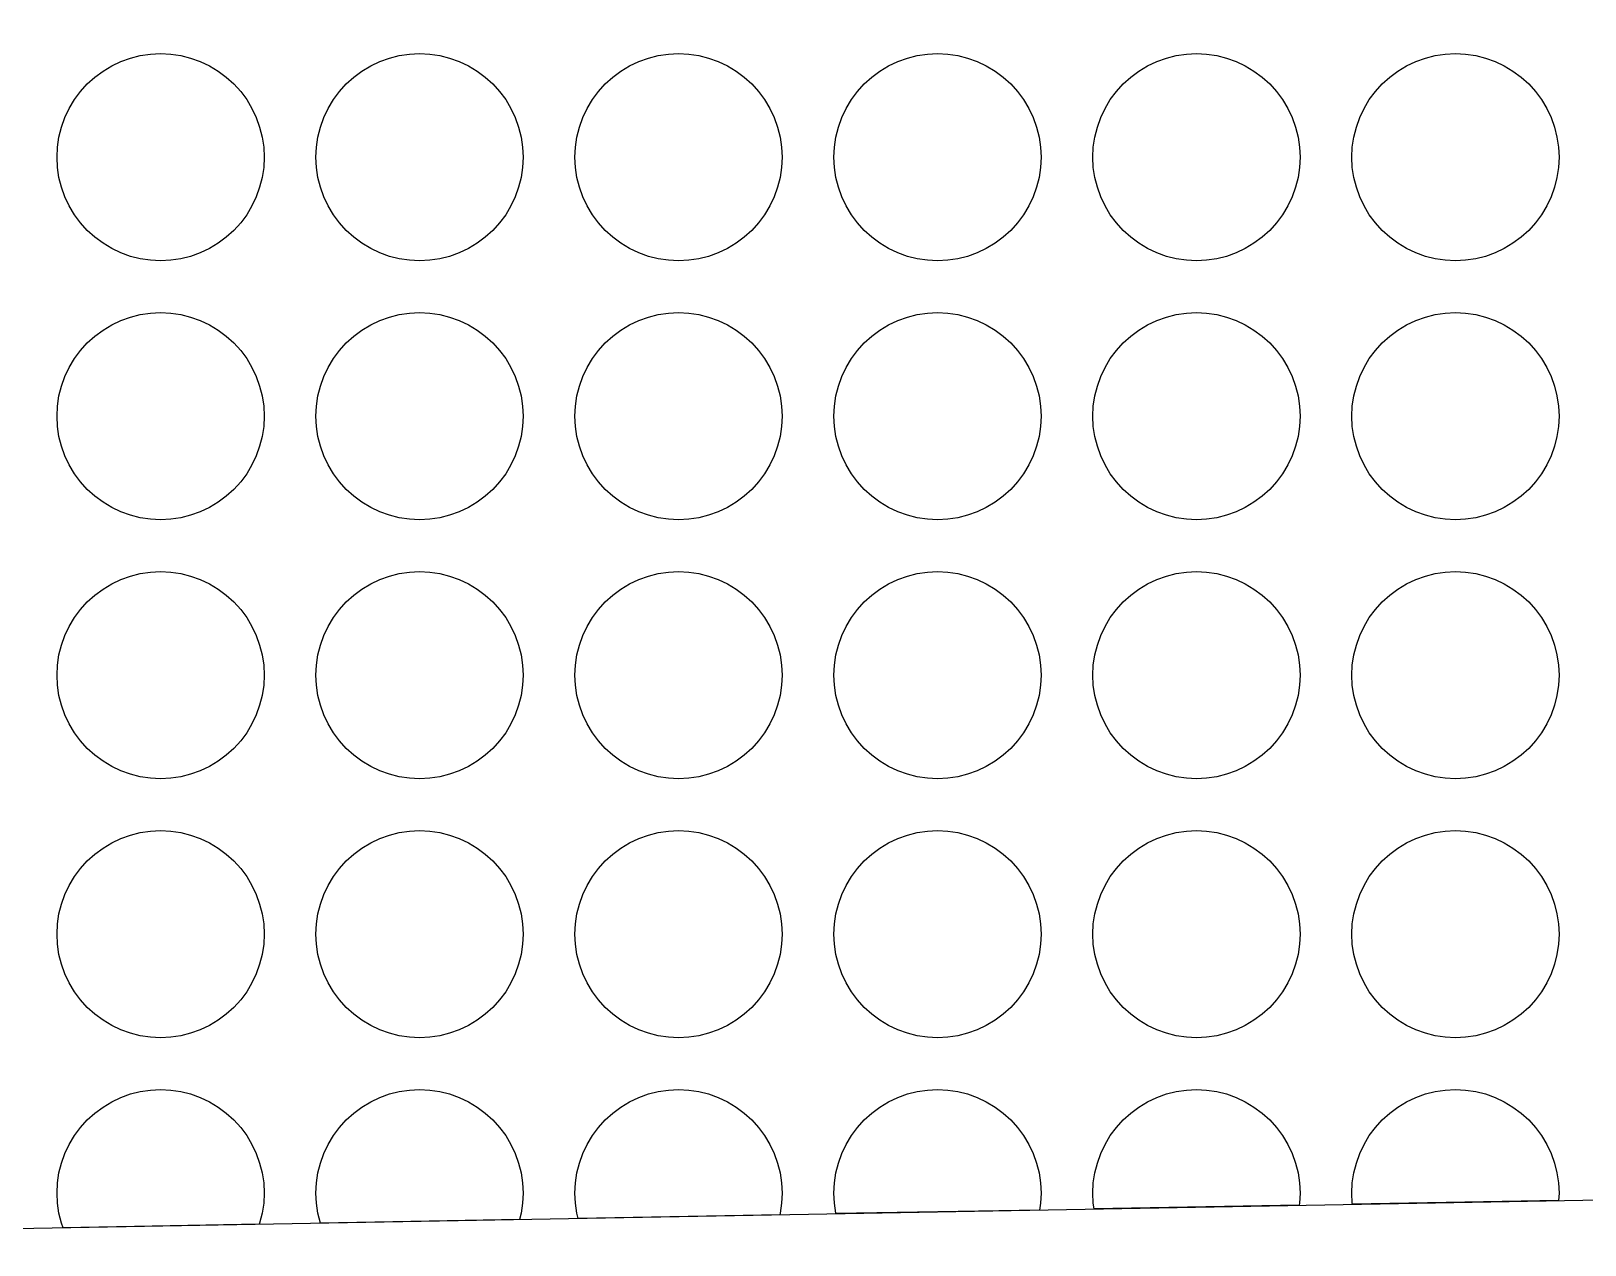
# Model space of a CAD drawing. Header units: millimetres. Extents: x 13 to 136, y -291 to -203.
# Drawn here: x 27.72 to 42.72, y -290.59 to -278.87 of the extents above; entities that cross this region are included whole.
import ezdxf

# ---------------------------------------------------------------- set-up
doc = ezdxf.new("R2010")
doc.units = ezdxf.units.MM
doc.layers.add('background', color=7, linetype='Continuous')
doc.layers.add('outline_2', color=3, linetype='Continuous')

msp = doc.modelspace()

# ---------------------------------------------------------------- linework, layer by layer
at = {"layer": 'background'}
for points in [[(29.966, -280.091), (29.961, -280.189), (29.946, -280.286), (29.922, -280.381), (29.889, -280.474), (29.847, -280.562), (29.797, -280.647), (29.739, -280.725), (29.673, -280.798), (29.6, -280.864), (29.521, -280.922), (29.437, -280.973), (29.348, -281.015), (29.256, -281.048), (29.161, -281.072), (29.064, -281.086), (28.966, -281.091), (28.868, -281.086), (28.77, -281.072), (28.675, -281.048), (28.583, -281.015), (28.494, -280.973), (28.41, -280.922), (28.331, -280.864), (28.258, -280.798), (28.193, -280.725), (28.134, -280.647), (28.084, -280.562), (28.042, -280.474), (28.009, -280.381), (27.985, -280.286), (27.97, -280.189), (27.966, -280.091), (27.97, -279.993), (27.985, -279.896), (28.009, -279.801), (28.042, -279.708), (28.084, -279.62), (28.134, -279.535), (28.193, -279.457), (28.258, -279.384), (28.331, -279.318), (28.41, -279.26), (28.494, -279.209), (28.583, -279.167), (28.675, -279.134), (28.77, -279.11), (28.868, -279.096), (28.966, -279.091), (29.064, -279.096), (29.161, -279.11), (29.256, -279.134), (29.348, -279.167), (29.437, -279.209), (29.521, -279.26), (29.6, -279.318), (29.673, -279.384), (29.739, -279.457), (29.797, -279.535), (29.847, -279.62), (29.889, -279.708), (29.922, -279.801), (29.946, -279.896), (29.961, -279.993)], [(32.466, -280.091), (32.461, -280.189), (32.446, -280.286), (32.422, -280.381), (32.389, -280.474), (32.347, -280.562), (32.297, -280.647), (32.239, -280.725), (32.173, -280.798), (32.1, -280.864), (32.021, -280.922), (31.937, -280.973), (31.848, -281.015), (31.756, -281.048), (31.661, -281.072), (31.564, -281.086), (31.466, -281.091), (31.368, -281.086), (31.27, -281.072), (31.175, -281.048), (31.083, -281.015), (30.994, -280.973), (30.91, -280.922), (30.831, -280.864), (30.758, -280.798), (30.693, -280.725), (30.634, -280.647), (30.584, -280.562), (30.542, -280.474), (30.509, -280.381), (30.485, -280.286), (30.47, -280.189), (30.466, -280.091), (30.47, -279.993), (30.485, -279.896), (30.509, -279.801), (30.542, -279.708), (30.584, -279.62), (30.634, -279.535), (30.693, -279.457), (30.758, -279.384), (30.831, -279.318), (30.91, -279.26), (30.994, -279.209), (31.083, -279.167), (31.175, -279.134), (31.27, -279.11), (31.368, -279.096), (31.466, -279.091), (31.564, -279.096), (31.661, -279.11), (31.756, -279.134), (31.848, -279.167), (31.937, -279.209), (32.021, -279.26), (32.1, -279.318), (32.173, -279.384), (32.239, -279.457), (32.297, -279.535), (32.347, -279.62), (32.389, -279.708), (32.422, -279.801), (32.446, -279.896), (32.461, -279.993)], [(34.966, -280.091), (34.961, -280.189), (34.946, -280.286), (34.922, -280.381), (34.889, -280.474), (34.847, -280.562), (34.797, -280.647), (34.739, -280.725), (34.673, -280.798), (34.6, -280.864), (34.521, -280.922), (34.437, -280.973), (34.348, -281.015), (34.256, -281.048), (34.161, -281.072), (34.064, -281.086), (33.966, -281.091), (33.868, -281.086), (33.77, -281.072), (33.675, -281.048), (33.583, -281.015), (33.494, -280.973), (33.41, -280.922), (33.331, -280.864), (33.258, -280.798), (33.193, -280.725), (33.134, -280.647), (33.084, -280.562), (33.042, -280.474), (33.009, -280.381), (32.985, -280.286), (32.97, -280.189), (32.966, -280.091), (32.97, -279.993), (32.985, -279.896), (33.009, -279.801), (33.042, -279.708), (33.084, -279.62), (33.134, -279.535), (33.193, -279.457), (33.258, -279.384), (33.331, -279.318), (33.41, -279.26), (33.494, -279.209), (33.583, -279.167), (33.675, -279.134), (33.77, -279.11), (33.868, -279.096), (33.966, -279.091), (34.064, -279.096), (34.161, -279.11), (34.256, -279.134), (34.348, -279.167), (34.437, -279.209), (34.521, -279.26), (34.6, -279.318), (34.673, -279.384), (34.739, -279.457), (34.797, -279.535), (34.847, -279.62), (34.889, -279.708), (34.922, -279.801), (34.946, -279.896), (34.961, -279.993)], [(37.466, -280.091), (37.461, -280.189), (37.446, -280.286), (37.422, -280.381), (37.389, -280.474), (37.347, -280.562), (37.297, -280.647), (37.239, -280.725), (37.173, -280.798), (37.1, -280.864), (37.021, -280.922), (36.937, -280.973), (36.848, -281.015), (36.756, -281.048), (36.661, -281.072), (36.564, -281.086), (36.466, -281.091), (36.368, -281.086), (36.27, -281.072), (36.175, -281.048), (36.083, -281.015), (35.994, -280.973), (35.91, -280.922), (35.831, -280.864), (35.758, -280.798), (35.693, -280.725), (35.634, -280.647), (35.584, -280.562), (35.542, -280.474), (35.509, -280.381), (35.485, -280.286), (35.47, -280.189), (35.466, -280.091), (35.47, -279.993), (35.485, -279.896), (35.509, -279.801), (35.542, -279.708), (35.584, -279.62), (35.634, -279.535), (35.693, -279.457), (35.758, -279.384), (35.831, -279.318), (35.91, -279.26), (35.994, -279.209), (36.083, -279.167), (36.175, -279.134), (36.27, -279.11), (36.368, -279.096), (36.466, -279.091), (36.564, -279.096), (36.661, -279.11), (36.756, -279.134), (36.848, -279.167), (36.937, -279.209), (37.021, -279.26), (37.1, -279.318), (37.173, -279.384), (37.239, -279.457), (37.297, -279.535), (37.347, -279.62), (37.389, -279.708), (37.422, -279.801), (37.446, -279.896), (37.461, -279.993)], [(39.966, -280.091), (39.961, -280.189), (39.946, -280.286), (39.922, -280.381), (39.889, -280.474), (39.847, -280.562), (39.797, -280.647), (39.739, -280.725), (39.673, -280.798), (39.6, -280.864), (39.521, -280.922), (39.437, -280.973), (39.348, -281.015), (39.256, -281.048), (39.161, -281.072), (39.064, -281.086), (38.966, -281.091), (38.868, -281.086), (38.77, -281.072), (38.675, -281.048), (38.583, -281.015), (38.494, -280.973), (38.41, -280.922), (38.331, -280.864), (38.258, -280.798), (38.193, -280.725), (38.134, -280.647), (38.084, -280.562), (38.042, -280.474), (38.009, -280.381), (37.985, -280.286), (37.97, -280.189), (37.966, -280.091), (37.97, -279.993), (37.985, -279.896), (38.009, -279.801), (38.042, -279.708), (38.084, -279.62), (38.134, -279.535), (38.193, -279.457), (38.258, -279.384), (38.331, -279.318), (38.41, -279.26), (38.494, -279.209), (38.583, -279.167), (38.675, -279.134), (38.77, -279.11), (38.868, -279.096), (38.966, -279.091), (39.064, -279.096), (39.161, -279.11), (39.256, -279.134), (39.348, -279.167), (39.437, -279.209), (39.521, -279.26), (39.6, -279.318), (39.673, -279.384), (39.739, -279.457), (39.797, -279.535), (39.847, -279.62), (39.889, -279.708), (39.922, -279.801), (39.946, -279.896), (39.961, -279.993)], [(42.466, -280.091), (42.461, -280.189), (42.446, -280.286), (42.422, -280.381), (42.389, -280.474), (42.347, -280.562), (42.297, -280.647), (42.239, -280.725), (42.173, -280.798), (42.1, -280.864), (42.021, -280.922), (41.937, -280.973), (41.848, -281.015), (41.756, -281.048), (41.661, -281.072), (41.564, -281.086), (41.466, -281.091), (41.368, -281.086), (41.27, -281.072), (41.175, -281.048), (41.083, -281.015), (40.994, -280.973), (40.91, -280.922), (40.831, -280.864), (40.758, -280.798), (40.693, -280.725), (40.634, -280.647), (40.584, -280.562), (40.542, -280.474), (40.509, -280.381), (40.485, -280.286), (40.47, -280.189), (40.466, -280.091), (40.47, -279.993), (40.485, -279.896), (40.509, -279.801), (40.542, -279.708), (40.584, -279.62), (40.634, -279.535), (40.693, -279.457), (40.758, -279.384), (40.831, -279.318), (40.91, -279.26), (40.994, -279.209), (41.083, -279.167), (41.175, -279.134), (41.27, -279.11), (41.368, -279.096), (41.466, -279.091), (41.564, -279.096), (41.661, -279.11), (41.756, -279.134), (41.848, -279.167), (41.937, -279.209), (42.021, -279.26), (42.1, -279.318), (42.173, -279.384), (42.239, -279.457), (42.297, -279.535), (42.347, -279.62), (42.389, -279.708), (42.422, -279.801), (42.446, -279.896), (42.461, -279.993)], [(29.966, -282.591), (29.961, -282.689), (29.946, -282.786), (29.922, -282.881), (29.889, -282.974), (29.847, -283.062), (29.797, -283.147), (29.739, -283.225), (29.673, -283.298), (29.6, -283.364), (29.521, -283.422), (29.437, -283.473), (29.348, -283.515), (29.256, -283.548), (29.161, -283.572), (29.064, -283.586), (28.966, -283.591), (28.868, -283.586), (28.77, -283.572), (28.675, -283.548), (28.583, -283.515), (28.494, -283.473), (28.41, -283.422), (28.331, -283.364), (28.258, -283.298), (28.193, -283.225), (28.134, -283.147), (28.084, -283.062), (28.042, -282.974), (28.009, -282.881), (27.985, -282.786), (27.97, -282.689), (27.966, -282.591), (27.97, -282.493), (27.985, -282.396), (28.009, -282.301), (28.042, -282.208), (28.084, -282.12), (28.134, -282.035), (28.193, -281.957), (28.258, -281.884), (28.331, -281.818), (28.41, -281.76), (28.494, -281.709), (28.583, -281.667), (28.675, -281.634), (28.77, -281.61), (28.868, -281.596), (28.966, -281.591), (29.064, -281.596), (29.161, -281.61), (29.256, -281.634), (29.348, -281.667), (29.437, -281.709), (29.521, -281.76), (29.6, -281.818), (29.673, -281.884), (29.739, -281.957), (29.797, -282.035), (29.847, -282.12), (29.889, -282.208), (29.922, -282.301), (29.946, -282.396), (29.961, -282.493)], [(32.466, -282.591), (32.461, -282.689), (32.446, -282.786), (32.422, -282.881), (32.389, -282.974), (32.347, -283.062), (32.297, -283.147), (32.239, -283.225), (32.173, -283.298), (32.1, -283.364), (32.021, -283.422), (31.937, -283.473), (31.848, -283.515), (31.756, -283.548), (31.661, -283.572), (31.564, -283.586), (31.466, -283.591), (31.368, -283.586), (31.27, -283.572), (31.175, -283.548), (31.083, -283.515), (30.994, -283.473), (30.91, -283.422), (30.831, -283.364), (30.758, -283.298), (30.693, -283.225), (30.634, -283.147), (30.584, -283.062), (30.542, -282.974), (30.509, -282.881), (30.485, -282.786), (30.47, -282.689), (30.466, -282.591), (30.47, -282.493), (30.485, -282.396), (30.509, -282.301), (30.542, -282.208), (30.584, -282.12), (30.634, -282.035), (30.693, -281.957), (30.758, -281.884), (30.831, -281.818), (30.91, -281.76), (30.994, -281.709), (31.083, -281.667), (31.175, -281.634), (31.27, -281.61), (31.368, -281.596), (31.466, -281.591), (31.564, -281.596), (31.661, -281.61), (31.756, -281.634), (31.848, -281.667), (31.937, -281.709), (32.021, -281.76), (32.1, -281.818), (32.173, -281.884), (32.239, -281.957), (32.297, -282.035), (32.347, -282.12), (32.389, -282.208), (32.422, -282.301), (32.446, -282.396), (32.461, -282.493)], [(34.966, -282.591), (34.961, -282.689), (34.946, -282.786), (34.922, -282.881), (34.889, -282.974), (34.847, -283.062), (34.797, -283.147), (34.739, -283.225), (34.673, -283.298), (34.6, -283.364), (34.521, -283.422), (34.437, -283.473), (34.348, -283.515), (34.256, -283.548), (34.161, -283.572), (34.064, -283.586), (33.966, -283.591), (33.868, -283.586), (33.77, -283.572), (33.675, -283.548), (33.583, -283.515), (33.494, -283.473), (33.41, -283.422), (33.331, -283.364), (33.258, -283.298), (33.193, -283.225), (33.134, -283.147), (33.084, -283.062), (33.042, -282.974), (33.009, -282.881), (32.985, -282.786), (32.97, -282.689), (32.966, -282.591), (32.97, -282.493), (32.985, -282.396), (33.009, -282.301), (33.042, -282.208), (33.084, -282.12), (33.134, -282.035), (33.193, -281.957), (33.258, -281.884), (33.331, -281.818), (33.41, -281.76), (33.494, -281.709), (33.583, -281.667), (33.675, -281.634), (33.77, -281.61), (33.868, -281.596), (33.966, -281.591), (34.064, -281.596), (34.161, -281.61), (34.256, -281.634), (34.348, -281.667), (34.437, -281.709), (34.521, -281.76), (34.6, -281.818), (34.673, -281.884), (34.739, -281.957), (34.797, -282.035), (34.847, -282.12), (34.889, -282.208), (34.922, -282.301), (34.946, -282.396), (34.961, -282.493)], [(37.466, -282.591), (37.461, -282.689), (37.446, -282.786), (37.422, -282.881), (37.389, -282.974), (37.347, -283.062), (37.297, -283.147), (37.239, -283.225), (37.173, -283.298), (37.1, -283.364), (37.021, -283.422), (36.937, -283.473), (36.848, -283.515), (36.756, -283.548), (36.661, -283.572), (36.564, -283.586), (36.466, -283.591), (36.368, -283.586), (36.27, -283.572), (36.175, -283.548), (36.083, -283.515), (35.994, -283.473), (35.91, -283.422), (35.831, -283.364), (35.758, -283.298), (35.693, -283.225), (35.634, -283.147), (35.584, -283.062), (35.542, -282.974), (35.509, -282.881), (35.485, -282.786), (35.47, -282.689), (35.466, -282.591), (35.47, -282.493), (35.485, -282.396), (35.509, -282.301), (35.542, -282.208), (35.584, -282.12), (35.634, -282.035), (35.693, -281.957), (35.758, -281.884), (35.831, -281.818), (35.91, -281.76), (35.994, -281.709), (36.083, -281.667), (36.175, -281.634), (36.27, -281.61), (36.368, -281.596), (36.466, -281.591), (36.564, -281.596), (36.661, -281.61), (36.756, -281.634), (36.848, -281.667), (36.937, -281.709), (37.021, -281.76), (37.1, -281.818), (37.173, -281.884), (37.239, -281.957), (37.297, -282.035), (37.347, -282.12), (37.389, -282.208), (37.422, -282.301), (37.446, -282.396), (37.461, -282.493)], [(39.966, -282.591), (39.961, -282.689), (39.946, -282.786), (39.922, -282.881), (39.889, -282.974), (39.847, -283.062), (39.797, -283.147), (39.739, -283.225), (39.673, -283.298), (39.6, -283.364), (39.521, -283.422), (39.437, -283.473), (39.348, -283.515), (39.256, -283.548), (39.161, -283.572), (39.064, -283.586), (38.966, -283.591), (38.868, -283.586), (38.77, -283.572), (38.675, -283.548), (38.583, -283.515), (38.494, -283.473), (38.41, -283.422), (38.331, -283.364), (38.258, -283.298), (38.193, -283.225), (38.134, -283.147), (38.084, -283.062), (38.042, -282.974), (38.009, -282.881), (37.985, -282.786), (37.97, -282.689), (37.966, -282.591), (37.97, -282.493), (37.985, -282.396), (38.009, -282.301), (38.042, -282.208), (38.084, -282.12), (38.134, -282.035), (38.193, -281.957), (38.258, -281.884), (38.331, -281.818), (38.41, -281.76), (38.494, -281.709), (38.583, -281.667), (38.675, -281.634), (38.77, -281.61), (38.868, -281.596), (38.966, -281.591), (39.064, -281.596), (39.161, -281.61), (39.256, -281.634), (39.348, -281.667), (39.437, -281.709), (39.521, -281.76), (39.6, -281.818), (39.673, -281.884), (39.739, -281.957), (39.797, -282.035), (39.847, -282.12), (39.889, -282.208), (39.922, -282.301), (39.946, -282.396), (39.961, -282.493)], [(42.466, -282.591), (42.461, -282.689), (42.446, -282.786), (42.422, -282.881), (42.389, -282.974), (42.347, -283.062), (42.297, -283.147), (42.239, -283.225), (42.173, -283.298), (42.1, -283.364), (42.021, -283.422), (41.937, -283.473), (41.848, -283.515), (41.756, -283.548), (41.661, -283.572), (41.564, -283.586), (41.466, -283.591), (41.368, -283.586), (41.27, -283.572), (41.175, -283.548), (41.083, -283.515), (40.994, -283.473), (40.91, -283.422), (40.831, -283.364), (40.758, -283.298), (40.693, -283.225), (40.634, -283.147), (40.584, -283.062), (40.542, -282.974), (40.509, -282.881), (40.485, -282.786), (40.47, -282.689), (40.466, -282.591), (40.47, -282.493), (40.485, -282.396), (40.509, -282.301), (40.542, -282.208), (40.584, -282.12), (40.634, -282.035), (40.693, -281.957), (40.758, -281.884), (40.831, -281.818), (40.91, -281.76), (40.994, -281.709), (41.083, -281.667), (41.175, -281.634), (41.27, -281.61), (41.368, -281.596), (41.466, -281.591), (41.564, -281.596), (41.661, -281.61), (41.756, -281.634), (41.848, -281.667), (41.937, -281.709), (42.021, -281.76), (42.1, -281.818), (42.173, -281.884), (42.239, -281.957), (42.297, -282.035), (42.347, -282.12), (42.389, -282.208), (42.422, -282.301), (42.446, -282.396), (42.461, -282.493)], [(29.966, -285.091), (29.961, -285.189), (29.946, -285.286), (29.922, -285.381), (29.889, -285.474), (29.847, -285.562), (29.797, -285.647), (29.739, -285.725), (29.673, -285.798), (29.6, -285.864), (29.521, -285.922), (29.437, -285.973), (29.348, -286.015), (29.256, -286.048), (29.161, -286.072), (29.064, -286.086), (28.966, -286.091), (28.868, -286.086), (28.77, -286.072), (28.675, -286.048), (28.583, -286.015), (28.494, -285.973), (28.41, -285.922), (28.331, -285.864), (28.258, -285.798), (28.193, -285.725), (28.134, -285.647), (28.084, -285.562), (28.042, -285.474), (28.009, -285.381), (27.985, -285.286), (27.97, -285.189), (27.966, -285.091), (27.97, -284.993), (27.985, -284.896), (28.009, -284.801), (28.042, -284.708), (28.084, -284.62), (28.134, -284.535), (28.193, -284.457), (28.258, -284.384), (28.331, -284.318), (28.41, -284.26), (28.494, -284.209), (28.583, -284.167), (28.675, -284.134), (28.77, -284.11), (28.868, -284.096), (28.966, -284.091), (29.064, -284.096), (29.161, -284.11), (29.256, -284.134), (29.348, -284.167), (29.437, -284.209), (29.521, -284.26), (29.6, -284.318), (29.673, -284.384), (29.739, -284.457), (29.797, -284.535), (29.847, -284.62), (29.889, -284.708), (29.922, -284.801), (29.946, -284.896), (29.961, -284.993)], [(32.466, -285.091), (32.461, -285.189), (32.446, -285.286), (32.422, -285.381), (32.389, -285.474), (32.347, -285.562), (32.297, -285.647), (32.239, -285.725), (32.173, -285.798), (32.1, -285.864), (32.021, -285.922), (31.937, -285.973), (31.848, -286.015), (31.756, -286.048), (31.661, -286.072), (31.564, -286.086), (31.466, -286.091), (31.368, -286.086), (31.27, -286.072), (31.175, -286.048), (31.083, -286.015), (30.994, -285.973), (30.91, -285.922), (30.831, -285.864), (30.758, -285.798), (30.693, -285.725), (30.634, -285.647), (30.584, -285.562), (30.542, -285.474), (30.509, -285.381), (30.485, -285.286), (30.47, -285.189), (30.466, -285.091), (30.47, -284.993), (30.485, -284.896), (30.509, -284.801), (30.542, -284.708), (30.584, -284.62), (30.634, -284.535), (30.693, -284.457), (30.758, -284.384), (30.831, -284.318), (30.91, -284.26), (30.994, -284.209), (31.083, -284.167), (31.175, -284.134), (31.27, -284.11), (31.368, -284.096), (31.466, -284.091), (31.564, -284.096), (31.661, -284.11), (31.756, -284.134), (31.848, -284.167), (31.937, -284.209), (32.021, -284.26), (32.1, -284.318), (32.173, -284.384), (32.239, -284.457), (32.297, -284.535), (32.347, -284.62), (32.389, -284.708), (32.422, -284.801), (32.446, -284.896), (32.461, -284.993)], [(34.966, -285.091), (34.961, -285.189), (34.946, -285.286), (34.922, -285.381), (34.889, -285.474), (34.847, -285.562), (34.797, -285.647), (34.739, -285.725), (34.673, -285.798), (34.6, -285.864), (34.521, -285.922), (34.437, -285.973), (34.348, -286.015), (34.256, -286.048), (34.161, -286.072), (34.064, -286.086), (33.966, -286.091), (33.868, -286.086), (33.77, -286.072), (33.675, -286.048), (33.583, -286.015), (33.494, -285.973), (33.41, -285.922), (33.331, -285.864), (33.258, -285.798), (33.193, -285.725), (33.134, -285.647), (33.084, -285.562), (33.042, -285.474), (33.009, -285.381), (32.985, -285.286), (32.97, -285.189), (32.966, -285.091), (32.97, -284.993), (32.985, -284.896), (33.009, -284.801), (33.042, -284.708), (33.084, -284.62), (33.134, -284.535), (33.193, -284.457), (33.258, -284.384), (33.331, -284.318), (33.41, -284.26), (33.494, -284.209), (33.583, -284.167), (33.675, -284.134), (33.77, -284.11), (33.868, -284.096), (33.966, -284.091), (34.064, -284.096), (34.161, -284.11), (34.256, -284.134), (34.348, -284.167), (34.437, -284.209), (34.521, -284.26), (34.6, -284.318), (34.673, -284.384), (34.739, -284.457), (34.797, -284.535), (34.847, -284.62), (34.889, -284.708), (34.922, -284.801), (34.946, -284.896), (34.961, -284.993)], [(37.466, -285.091), (37.461, -285.189), (37.446, -285.286), (37.422, -285.381), (37.389, -285.474), (37.347, -285.562), (37.297, -285.647), (37.239, -285.725), (37.173, -285.798), (37.1, -285.864), (37.021, -285.922), (36.937, -285.973), (36.848, -286.015), (36.756, -286.048), (36.661, -286.072), (36.564, -286.086), (36.466, -286.091), (36.368, -286.086), (36.27, -286.072), (36.175, -286.048), (36.083, -286.015), (35.994, -285.973), (35.91, -285.922), (35.831, -285.864), (35.758, -285.798), (35.693, -285.725), (35.634, -285.647), (35.584, -285.562), (35.542, -285.474), (35.509, -285.381), (35.485, -285.286), (35.47, -285.189), (35.466, -285.091), (35.47, -284.993), (35.485, -284.896), (35.509, -284.801), (35.542, -284.708), (35.584, -284.62), (35.634, -284.535), (35.693, -284.457), (35.758, -284.384), (35.831, -284.318), (35.91, -284.26), (35.994, -284.209), (36.083, -284.167), (36.175, -284.134), (36.27, -284.11), (36.368, -284.096), (36.466, -284.091), (36.564, -284.096), (36.661, -284.11), (36.756, -284.134), (36.848, -284.167), (36.937, -284.209), (37.021, -284.26), (37.1, -284.318), (37.173, -284.384), (37.239, -284.457), (37.297, -284.535), (37.347, -284.62), (37.389, -284.708), (37.422, -284.801), (37.446, -284.896), (37.461, -284.993)], [(39.966, -285.091), (39.961, -285.189), (39.946, -285.286), (39.922, -285.381), (39.889, -285.474), (39.847, -285.562), (39.797, -285.647), (39.739, -285.725), (39.673, -285.798), (39.6, -285.864), (39.521, -285.922), (39.437, -285.973), (39.348, -286.015), (39.256, -286.048), (39.161, -286.072), (39.064, -286.086), (38.966, -286.091), (38.868, -286.086), (38.77, -286.072), (38.675, -286.048), (38.583, -286.015), (38.494, -285.973), (38.41, -285.922), (38.331, -285.864), (38.258, -285.798), (38.193, -285.725), (38.134, -285.647), (38.084, -285.562), (38.042, -285.474), (38.009, -285.381), (37.985, -285.286), (37.97, -285.189), (37.966, -285.091), (37.97, -284.993), (37.985, -284.896), (38.009, -284.801), (38.042, -284.708), (38.084, -284.62), (38.134, -284.535), (38.193, -284.457), (38.258, -284.384), (38.331, -284.318), (38.41, -284.26), (38.494, -284.209), (38.583, -284.167), (38.675, -284.134), (38.77, -284.11), (38.868, -284.096), (38.966, -284.091), (39.064, -284.096), (39.161, -284.11), (39.256, -284.134), (39.348, -284.167), (39.437, -284.209), (39.521, -284.26), (39.6, -284.318), (39.673, -284.384), (39.739, -284.457), (39.797, -284.535), (39.847, -284.62), (39.889, -284.708), (39.922, -284.801), (39.946, -284.896), (39.961, -284.993)], [(42.466, -285.091), (42.461, -285.189), (42.446, -285.286), (42.422, -285.381), (42.389, -285.474), (42.347, -285.562), (42.297, -285.647), (42.239, -285.725), (42.173, -285.798), (42.1, -285.864), (42.021, -285.922), (41.937, -285.973), (41.848, -286.015), (41.756, -286.048), (41.661, -286.072), (41.564, -286.086), (41.466, -286.091), (41.368, -286.086), (41.27, -286.072), (41.175, -286.048), (41.083, -286.015), (40.994, -285.973), (40.91, -285.922), (40.831, -285.864), (40.758, -285.798), (40.693, -285.725), (40.634, -285.647), (40.584, -285.562), (40.542, -285.474), (40.509, -285.381), (40.485, -285.286), (40.47, -285.189), (40.466, -285.091), (40.47, -284.993), (40.485, -284.896), (40.509, -284.801), (40.542, -284.708), (40.584, -284.62), (40.634, -284.535), (40.693, -284.457), (40.758, -284.384), (40.831, -284.318), (40.91, -284.26), (40.994, -284.209), (41.083, -284.167), (41.175, -284.134), (41.27, -284.11), (41.368, -284.096), (41.466, -284.091), (41.564, -284.096), (41.661, -284.11), (41.756, -284.134), (41.848, -284.167), (41.937, -284.209), (42.021, -284.26), (42.1, -284.318), (42.173, -284.384), (42.239, -284.457), (42.297, -284.535), (42.347, -284.62), (42.389, -284.708), (42.422, -284.801), (42.446, -284.896), (42.461, -284.993)], [(29.966, -287.591), (29.961, -287.689), (29.946, -287.786), (29.922, -287.881), (29.889, -287.974), (29.847, -288.062), (29.797, -288.147), (29.739, -288.225), (29.673, -288.298), (29.6, -288.364), (29.521, -288.422), (29.437, -288.473), (29.348, -288.515), (29.256, -288.548), (29.161, -288.572), (29.064, -288.586), (28.966, -288.591), (28.868, -288.586), (28.77, -288.572), (28.675, -288.548), (28.583, -288.515), (28.494, -288.473), (28.41, -288.422), (28.331, -288.364), (28.258, -288.298), (28.193, -288.225), (28.134, -288.147), (28.084, -288.062), (28.042, -287.974), (28.009, -287.881), (27.985, -287.786), (27.97, -287.689), (27.966, -287.591), (27.97, -287.493), (27.985, -287.396), (28.009, -287.301), (28.042, -287.208), (28.084, -287.12), (28.134, -287.035), (28.193, -286.957), (28.258, -286.884), (28.331, -286.818), (28.41, -286.76), (28.494, -286.709), (28.583, -286.667), (28.675, -286.634), (28.77, -286.61), (28.868, -286.596), (28.966, -286.591), (29.064, -286.596), (29.161, -286.61), (29.256, -286.634), (29.348, -286.667), (29.437, -286.709), (29.521, -286.76), (29.6, -286.818), (29.673, -286.884), (29.739, -286.957), (29.797, -287.035), (29.847, -287.12), (29.889, -287.208), (29.922, -287.301), (29.946, -287.396), (29.961, -287.493)], [(32.466, -287.591), (32.461, -287.689), (32.446, -287.786), (32.422, -287.881), (32.389, -287.974), (32.347, -288.062), (32.297, -288.147), (32.239, -288.225), (32.173, -288.298), (32.1, -288.364), (32.021, -288.422), (31.937, -288.473), (31.848, -288.515), (31.756, -288.548), (31.661, -288.572), (31.564, -288.586), (31.466, -288.591), (31.368, -288.586), (31.27, -288.572), (31.175, -288.548), (31.083, -288.515), (30.994, -288.473), (30.91, -288.422), (30.831, -288.364), (30.758, -288.298), (30.693, -288.225), (30.634, -288.147), (30.584, -288.062), (30.542, -287.974), (30.509, -287.881), (30.485, -287.786), (30.47, -287.689), (30.466, -287.591), (30.47, -287.493), (30.485, -287.396), (30.509, -287.301), (30.542, -287.208), (30.584, -287.12), (30.634, -287.035), (30.693, -286.957), (30.758, -286.884), (30.831, -286.818), (30.91, -286.76), (30.994, -286.709), (31.083, -286.667), (31.175, -286.634), (31.27, -286.61), (31.368, -286.596), (31.466, -286.591), (31.564, -286.596), (31.661, -286.61), (31.756, -286.634), (31.848, -286.667), (31.937, -286.709), (32.021, -286.76), (32.1, -286.818), (32.173, -286.884), (32.239, -286.957), (32.297, -287.035), (32.347, -287.12), (32.389, -287.208), (32.422, -287.301), (32.446, -287.396), (32.461, -287.493)], [(34.966, -287.591), (34.961, -287.689), (34.946, -287.786), (34.922, -287.881), (34.889, -287.974), (34.847, -288.062), (34.797, -288.147), (34.739, -288.225), (34.673, -288.298), (34.6, -288.364), (34.521, -288.422), (34.437, -288.473), (34.348, -288.515), (34.256, -288.548), (34.161, -288.572), (34.064, -288.586), (33.966, -288.591), (33.868, -288.586), (33.77, -288.572), (33.675, -288.548), (33.583, -288.515), (33.494, -288.473), (33.41, -288.422), (33.331, -288.364), (33.258, -288.298), (33.193, -288.225), (33.134, -288.147), (33.084, -288.062), (33.042, -287.974), (33.009, -287.881), (32.985, -287.786), (32.97, -287.689), (32.966, -287.591), (32.97, -287.493), (32.985, -287.396), (33.009, -287.301), (33.042, -287.208), (33.084, -287.12), (33.134, -287.035), (33.193, -286.957), (33.258, -286.884), (33.331, -286.818), (33.41, -286.76), (33.494, -286.709), (33.583, -286.667), (33.675, -286.634), (33.77, -286.61), (33.868, -286.596), (33.966, -286.591), (34.064, -286.596), (34.161, -286.61), (34.256, -286.634), (34.348, -286.667), (34.437, -286.709), (34.521, -286.76), (34.6, -286.818), (34.673, -286.884), (34.739, -286.957), (34.797, -287.035), (34.847, -287.12), (34.889, -287.208), (34.922, -287.301), (34.946, -287.396), (34.961, -287.493)], [(37.466, -287.591), (37.461, -287.689), (37.446, -287.786), (37.422, -287.881), (37.389, -287.974), (37.347, -288.062), (37.297, -288.147), (37.239, -288.225), (37.173, -288.298), (37.1, -288.364), (37.021, -288.422), (36.937, -288.473), (36.848, -288.515), (36.756, -288.548), (36.661, -288.572), (36.564, -288.586), (36.466, -288.591), (36.368, -288.586), (36.27, -288.572), (36.175, -288.548), (36.083, -288.515), (35.994, -288.473), (35.91, -288.422), (35.831, -288.364), (35.758, -288.298), (35.693, -288.225), (35.634, -288.147), (35.584, -288.062), (35.542, -287.974), (35.509, -287.881), (35.485, -287.786), (35.47, -287.689), (35.466, -287.591), (35.47, -287.493), (35.485, -287.396), (35.509, -287.301), (35.542, -287.208), (35.584, -287.12), (35.634, -287.035), (35.693, -286.957), (35.758, -286.884), (35.831, -286.818), (35.91, -286.76), (35.994, -286.709), (36.083, -286.667), (36.175, -286.634), (36.27, -286.61), (36.368, -286.596), (36.466, -286.591), (36.564, -286.596), (36.661, -286.61), (36.756, -286.634), (36.848, -286.667), (36.937, -286.709), (37.021, -286.76), (37.1, -286.818), (37.173, -286.884), (37.239, -286.957), (37.297, -287.035), (37.347, -287.12), (37.389, -287.208), (37.422, -287.301), (37.446, -287.396), (37.461, -287.493)], [(39.966, -287.591), (39.961, -287.689), (39.946, -287.786), (39.922, -287.881), (39.889, -287.974), (39.847, -288.062), (39.797, -288.147), (39.739, -288.225), (39.673, -288.298), (39.6, -288.364), (39.521, -288.422), (39.437, -288.473), (39.348, -288.515), (39.256, -288.548), (39.161, -288.572), (39.064, -288.586), (38.966, -288.591), (38.868, -288.586), (38.77, -288.572), (38.675, -288.548), (38.583, -288.515), (38.494, -288.473), (38.41, -288.422), (38.331, -288.364), (38.258, -288.298), (38.193, -288.225), (38.134, -288.147), (38.084, -288.062), (38.042, -287.974), (38.009, -287.881), (37.985, -287.786), (37.97, -287.689), (37.966, -287.591), (37.97, -287.493), (37.985, -287.396), (38.009, -287.301), (38.042, -287.208), (38.084, -287.12), (38.134, -287.035), (38.193, -286.957), (38.258, -286.884), (38.331, -286.818), (38.41, -286.76), (38.494, -286.709), (38.583, -286.667), (38.675, -286.634), (38.77, -286.61), (38.868, -286.596), (38.966, -286.591), (39.064, -286.596), (39.161, -286.61), (39.256, -286.634), (39.348, -286.667), (39.437, -286.709), (39.521, -286.76), (39.6, -286.818), (39.673, -286.884), (39.739, -286.957), (39.797, -287.035), (39.847, -287.12), (39.889, -287.208), (39.922, -287.301), (39.946, -287.396), (39.961, -287.493)], [(42.466, -287.591), (42.461, -287.689), (42.446, -287.786), (42.422, -287.881), (42.389, -287.974), (42.347, -288.062), (42.297, -288.147), (42.239, -288.225), (42.173, -288.298), (42.1, -288.364), (42.021, -288.422), (41.937, -288.473), (41.848, -288.515), (41.756, -288.548), (41.661, -288.572), (41.564, -288.586), (41.466, -288.591), (41.368, -288.586), (41.27, -288.572), (41.175, -288.548), (41.083, -288.515), (40.994, -288.473), (40.91, -288.422), (40.831, -288.364), (40.758, -288.298), (40.693, -288.225), (40.634, -288.147), (40.584, -288.062), (40.542, -287.974), (40.509, -287.881), (40.485, -287.786), (40.47, -287.689), (40.466, -287.591), (40.47, -287.493), (40.485, -287.396), (40.509, -287.301), (40.542, -287.208), (40.584, -287.12), (40.634, -287.035), (40.693, -286.957), (40.758, -286.884), (40.831, -286.818), (40.91, -286.76), (40.994, -286.709), (41.083, -286.667), (41.175, -286.634), (41.27, -286.61), (41.368, -286.596), (41.466, -286.591), (41.564, -286.596), (41.661, -286.61), (41.756, -286.634), (41.848, -286.667), (41.937, -286.709), (42.021, -286.76), (42.1, -286.818), (42.173, -286.884), (42.239, -286.957), (42.297, -287.035), (42.347, -287.12), (42.389, -287.208), (42.422, -287.301), (42.446, -287.396), (42.461, -287.493)], [(28.024, -290.425), (28.009, -290.381), (27.985, -290.286), (27.97, -290.189), (27.966, -290.091), (27.97, -289.993), (27.985, -289.896), (28.009, -289.801), (28.042, -289.708), (28.084, -289.62), (28.134, -289.535), (28.193, -289.457), (28.258, -289.384), (28.331, -289.318), (28.41, -289.26), (28.494, -289.209), (28.583, -289.167), (28.675, -289.134), (28.77, -289.11), (28.868, -289.096), (28.966, -289.091), (29.064, -289.096), (29.161, -289.11), (29.256, -289.134), (29.348, -289.167), (29.437, -289.209), (29.521, -289.26), (29.6, -289.318), (29.673, -289.384), (29.739, -289.457), (29.797, -289.535), (29.847, -289.62), (29.889, -289.708), (29.922, -289.801), (29.946, -289.896), (29.961, -289.993), (29.966, -290.091), (29.961, -290.189), (29.946, -290.286), (29.922, -290.381), (29.919, -290.39)], [(30.508, -290.38), (30.485, -290.286), (30.47, -290.189), (30.466, -290.091), (30.47, -289.993), (30.485, -289.896), (30.509, -289.801), (30.542, -289.708), (30.584, -289.62), (30.634, -289.535), (30.693, -289.457), (30.758, -289.384), (30.831, -289.318), (30.91, -289.26), (30.994, -289.209), (31.083, -289.167), (31.175, -289.134), (31.27, -289.11), (31.368, -289.096), (31.466, -289.091), (31.564, -289.096), (31.661, -289.11), (31.756, -289.134), (31.848, -289.167), (31.937, -289.209), (32.021, -289.26), (32.1, -289.318), (32.173, -289.384), (32.239, -289.457), (32.297, -289.535), (32.347, -289.62), (32.389, -289.708), (32.422, -289.801), (32.446, -289.896), (32.461, -289.993), (32.466, -290.091), (32.461, -290.189), (32.446, -290.286), (32.432, -290.345)], [(32.997, -290.335), (32.985, -290.286), (32.97, -290.189), (32.966, -290.091), (32.97, -289.993), (32.985, -289.896), (33.009, -289.801), (33.042, -289.708), (33.084, -289.62), (33.134, -289.535), (33.193, -289.457), (33.258, -289.384), (33.331, -289.318), (33.41, -289.26), (33.494, -289.209), (33.583, -289.167), (33.675, -289.134), (33.77, -289.11), (33.868, -289.096), (33.966, -289.091), (34.064, -289.096), (34.161, -289.11), (34.256, -289.134), (34.348, -289.167), (34.437, -289.209), (34.521, -289.26), (34.6, -289.318), (34.673, -289.384), (34.739, -289.457), (34.797, -289.535), (34.847, -289.62), (34.889, -289.708), (34.922, -289.801), (34.946, -289.896), (34.961, -289.993), (34.966, -290.091), (34.961, -290.189), (34.946, -290.286), (34.943, -290.299)], [(35.486, -290.289), (35.485, -290.286), (35.47, -290.189), (35.466, -290.091), (35.47, -289.993), (35.485, -289.896), (35.509, -289.801), (35.542, -289.708), (35.584, -289.62), (35.634, -289.535), (35.693, -289.457), (35.758, -289.384), (35.831, -289.318), (35.91, -289.26), (35.994, -289.209), (36.083, -289.167), (36.175, -289.134), (36.27, -289.11), (36.368, -289.096), (36.466, -289.091), (36.564, -289.096), (36.661, -289.11), (36.756, -289.134), (36.848, -289.167), (36.937, -289.209), (37.021, -289.26), (37.1, -289.318), (37.173, -289.384), (37.239, -289.457), (37.297, -289.535), (37.347, -289.62), (37.389, -289.708), (37.422, -289.801), (37.446, -289.896), (37.461, -289.993), (37.466, -290.091), (37.461, -290.189), (37.451, -290.254)], [(37.979, -290.244), (37.97, -290.189), (37.966, -290.091), (37.97, -289.993), (37.985, -289.896), (38.009, -289.801), (38.042, -289.708), (38.084, -289.62), (38.134, -289.535), (38.193, -289.457), (38.258, -289.384), (38.331, -289.318), (38.41, -289.26), (38.494, -289.209), (38.583, -289.167), (38.675, -289.134), (38.77, -289.11), (38.868, -289.096), (38.966, -289.091), (39.064, -289.096), (39.161, -289.11), (39.256, -289.134), (39.348, -289.167), (39.437, -289.209), (39.521, -289.26), (39.6, -289.318), (39.673, -289.384), (39.739, -289.457), (39.797, -289.535), (39.847, -289.62), (39.889, -289.708), (39.922, -289.801), (39.946, -289.896), (39.961, -289.993), (39.966, -290.091), (39.961, -290.189), (39.958, -290.208)], [(40.472, -290.199), (40.47, -290.189), (40.466, -290.091), (40.47, -289.993), (40.485, -289.896), (40.509, -289.801), (40.542, -289.708), (40.584, -289.62), (40.634, -289.535), (40.693, -289.457), (40.758, -289.384), (40.831, -289.318), (40.91, -289.26), (40.994, -289.209), (41.083, -289.167), (41.175, -289.134), (41.27, -289.11), (41.368, -289.096), (41.466, -289.091), (41.564, -289.096), (41.661, -289.11), (41.756, -289.134), (41.848, -289.167), (41.937, -289.209), (42.021, -289.26), (42.1, -289.318), (42.173, -289.384), (42.239, -289.457), (42.297, -289.535), (42.347, -289.62), (42.389, -289.708), (42.422, -289.801), (42.446, -289.896), (42.461, -289.993), (42.466, -290.091), (42.462, -290.163)]]:
    msp.add_lwpolyline(points, close=True, dxfattribs=at)
at = {"layer": 'outline_2'}
msp.add_lwpolyline([(36.623, -230.105), (27.91, -251.959), (14.744, -278.646), (14.002, -281.21), (13.469, -284.592), (13.466, -285.757), (13.521, -286.279), (13.612, -286.761), (13.735, -287.207), (13.888, -287.617), (14.067, -287.993), (14.271, -288.336), (14.496, -288.647), (14.74, -288.929), (15.001, -289.183), (15.275, -289.41), (15.559, -289.611), (16.15, -289.944), (16.752, -290.193), (17.343, -290.37), (17.902, -290.488), (18.838, -290.591), (46.433, -290.091)], dxfattribs=at)

doc.saveas('drawing.dxf')
